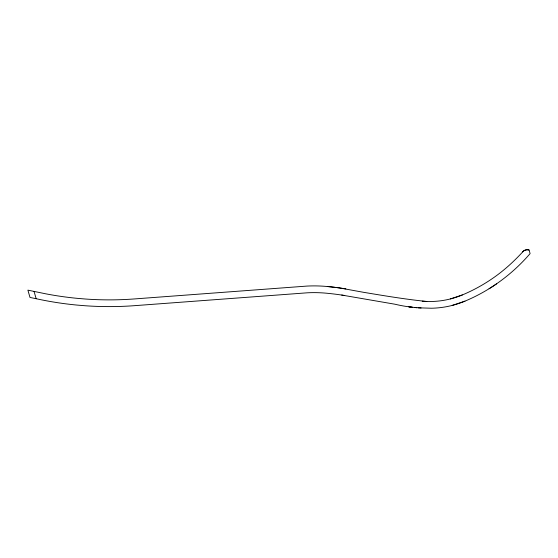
<?xml version="1.0" encoding="UTF-8"?>
<svg xmlns="http://www.w3.org/2000/svg" width="558" height="558" viewBox="0 0 558 558"><rect width="100%" height="100%" fill="white"/><g stroke="black" fill="none" stroke-linecap="round" stroke-linejoin="round"><path stroke-width="0.84" d="M341.726 295.063L394.89 304.208A173.371 155.068 74 0 0 405.812 306.377L415.012 307.542M489.073 288.737C504.439 279.202 518.312 267.317 530.1 253.597L529.075 250.012A6.403 6.375 74 0 0 526.145 249.879L525.573 250.012A6.403 6.375 74 0 0 523.467 251.065C514.26 261.186 504.097 270.477 492.812 278.254A167.937 167.937 0 0 1 462.38 294.931L450.404 298.914M496.641 283.792A174.682 174.682 0 0 1 464.981 301.139L452.259 305.386M421.088 307.995L415.438 307.577M34.059 291.416L36.151 298.711L29.992 297.449L27.9 290.146L45.526 293.773A336.941 336.676 74 0 0 77.625 298.377L85.709 299.046A337.185 336.913 74 0 0 134.359 298.942L307.067 286.073A139.953 139.842 74 0 1 327.295 286.519A291.932 291.701 74 0 1 339.655 287.963L363.802 292.35C384.727 295.824 405.694 299.353 426.786 301.466M418.298 307.814L431.48 308.232A91.135 91.135 0 0 0 464.981 301.139M414.545 307.493L416.854 307.709M409.042 306.851L412.718 307.298M408.561 306.788L409.467 306.9M409.984 306.963L411.337 307.144M522.602 251.867A6.508 6.417 74 0 1 525.008 250.2L525.573 250.012A6.508 6.417 74 0 1 529.054 250.012M327.295 286.519A292.204 291.974 74 0 1 345.848 288.884M462.38 294.931A84.411 84.411 0 0 1 422.239 301.187M36.137 298.711A343.756 343.484 74 0 0 76.99 305.08L85.234 305.756A343.756 343.484 74 0 0 134.82 305.651L307.409 292.797A133.543 133.439 74 0 1 326.723 293.229A284.196 283.973 74 0 1 344.711 295.524"/></g></svg>
